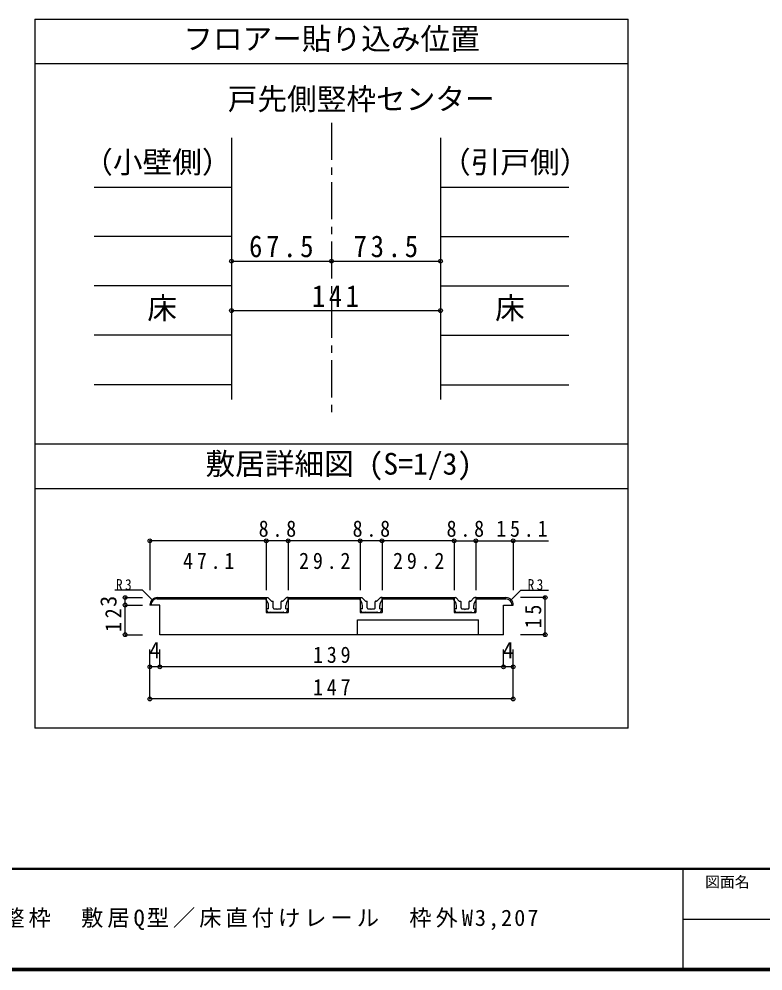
# Model space of a CAD drawing. Units: millimetres at full size, sheet at 1:5, with parts at other scales. Extents: x -973 to 977, y -718 to 696.
# Drawn here: x -446 to 56, y -701 to -59 of the extents above; entities that cross this region are included whole.
import ezdxf
from ezdxf.enums import TextEntityAlignment as Align

# ---------------------------------------------------------------- set-up
doc = ezdxf.new("R2010")
doc.units = ezdxf.units.MM
doc.header["$LTSCALE"] = 5
doc.header["$PDMODE"] = 32
doc.header["$PDSIZE"] = 2.5
doc.linetypes.add('CHAIN1', pattern=[8, 5, -1, 1, -1])
for name, color, linetype in [('0-1_通り芯', 4, 'CHAIN1'), ('0-3_仕上げ', 2, 'Continuous'), ('0-4_枠', 3, 'Continuous'), ('0-A_文字', 7, 'Continuous'), ('0-B_寸法', 7, 'Continuous'), ('2-4_枠', 3, 'Continuous'), ('2-7_金物', 7, 'Continuous'), ('2-B_寸法', 4, 'Continuous'), ('F-1_枠', 6, 'Continuous'), ('F-A_文字', 7, 'Continuous')]:
    doc.layers.add(name, color=color, linetype=linetype)
doc.styles.add('ＭＳ ゴシック', font='')
doc.styles.get('ＭＳ ゴシック').set_extended_font_data('MS Gothic')

msp = doc.modelspace()

# ---------------------------------------------------------------- linework, layer by layer
at = {"layer": '0-1_通り芯'}
msp.add_line((-235.18, -129.167), (-235.18, -325.674), dxfattribs=at)
at = {"layer": '0-3_仕上げ', "color": 4}
for p, q in [((-395.18, -172.468), (-302.68, -172.468)), ((-161.68, -172.468), (-75.18, -172.468)), ((-302.68, -205.769), (-395.18, -205.769)), ((-161.68, -205.769), (-75.18, -205.769)), ((-302.68, -239.071), (-395.18, -239.071)), ((-161.68, -239.071), (-75.18, -239.071)), ((-302.68, -272.372), (-395.18, -272.372)), ((-161.68, -272.372), (-75.18, -272.372)), ((-302.68, -305.674), (-395.18, -305.674)), ((-161.68, -305.674), (-75.18, -305.674))]:
    msp.add_line(p, q, dxfattribs=at)
at = {"layer": '0-4_枠'}
for p, q in [((-302.68, -139.167), (-302.68, -315.674)), ((-161.68, -139.167), (-161.68, -315.674))]:
    msp.add_line(p, q, dxfattribs=at)
at = {"layer": '0-A_文字', "color": 3}
for p, q in [((-435.18, -59.167), (-435.18, -537.167)), ((-435.18, -59.167), (-35.18, -59.167)), ((-35.18, -537.167), (-35.18, -59.167)), ((-435.18, -89.167), (-35.18, -89.167)), ((-35.18, -345.692), (-435.18, -345.692)), ((-435.18, -375.692), (-35.18, -375.692)), ((-35.18, -537.167), (-435.18, -537.167))]:
    msp.add_line(p, q, dxfattribs=at)
at = {"layer": '0-B_寸法', "color": 4}
for p, q in [((-302.68, -222.42), (-235.18, -222.42)), ((-235.18, -222.42), (-161.68, -222.42)), ((-302.68, -255.722), (-161.68, -255.722))]:
    msp.add_line(p, q, dxfattribs=at)
at = {"layer": '0-B_寸法'}
for p in [(-302.68, -222.42), (-235.18, -222.42), (-161.68, -222.42), (-302.68, -255.722), (-161.68, -255.722)]:
    msp.add_point(p, dxfattribs=at)
at = {"layer": '2-4_枠'}
for p, q in [((-351.014, -454.168), (-357.68, -454.168)), ((-351.014, -454.168), (-357.68, -454.168)), ((-352.68, -449.168), (-279.18, -449.168)), ((-352.68, -450.002), (-279.18, -450.002)), ((-352.68, -450.002), (-279.18, -450.002)), ((-351.014, -474.168), (-351.014, -454.168)), ((-264.514, -449.168), (-215.847, -449.168)), ((-264.514, -449.168), (-264.514, -459.168)), ((-264.514, -449.168), (-215.847, -449.168)), ((-264.514, -450.002), (-215.847, -450.002)), ((-264.514, -450.002), (-215.847, -450.002)), ((-215.847, -449.168), (-215.847, -459.168)), ((-201.18, -449.168), (-201.18, -459.168)), ((-201.18, -449.168), (-152.514, -449.168)), ((-201.18, -449.168), (-152.514, -449.168)), ((-201.18, -450.002), (-152.514, -450.002)), ((-201.18, -450.002), (-152.514, -450.002)), ((-152.514, -449.168), (-152.514, -459.168)), ((-137.847, -449.168), (-137.847, -459.168)), ((-137.847, -449.168), (-117.68, -449.168)), ((-137.847, -449.168), (-117.68, -449.168)), ((-137.847, -450.002), (-117.68, -450.002)), ((-137.847, -450.002), (-117.68, -450.002)), ((-119.347, -454.168), (-112.68, -454.168)), ((-119.347, -474.168), (-119.347, -454.168)), ((-119.347, -454.168), (-112.68, -454.168)), ((-279.18, -459.168), (-264.514, -459.168)), ((-279.18, -459.168), (-264.514, -459.168)), ((-215.847, -459.168), (-201.18, -459.168)), ((-215.847, -459.168), (-201.18, -459.168)), ((-152.514, -459.168), (-137.847, -459.168)), ((-152.514, -459.168), (-137.847, -459.168)), ((-217.68, -464.168), (-136.014, -464.168)), ((-136.014, -474.168), (-136.014, -464.168)), ((-119.347, -474.168), (-351.014, -474.168)), ((-119.347, -474.168), (-351.014, -474.168))]:
    msp.add_line(p, q, dxfattribs=at)
for points in [[(-352.68, -449.168), (-279.18, -449.168), (-279.18, -459.168)], [(-217.68, -474.168), (-217.68, -464.168), (-136.014, -464.168)]]:
    msp.add_lwpolyline(points, dxfattribs=at)
for centre, major_axis, start_param, end_param in [((-352.68, -454.168), (5, 0), 1.5707963, 3.1415927), ((-352.68, -454.168), (5, 0), 1.5707963, 3.1415927), ((-352.68, -454.168), (4.167, 0), 1.5707963, 3.1415927), ((-352.68, -454.168), (4.167, 0), 1.5707963, 3.1415927), ((-117.68, -454.168), (5, 0), 6.2831853, 7.8539816), ((-117.68, -454.168), (5, 0), 6.2831853, 7.8539816), ((-117.68, -454.168), (4.167, 0), 6.2831853, 7.8539816), ((-117.68, -454.168), (4.167, 0), 6.2831853, 7.8539816)]:
    msp.add_ellipse(centre, major_axis=major_axis, ratio=0.999999, start_param=start_param, end_param=end_param, dxfattribs=at)
at = {"layer": '2-7_金物'}
for p, q in [((-279.347, -449.169), (-278.442, -449.169)), ((-279.347, -450.835), (-279.347, -449.169)), ((-279.347, -449.169), (-278.442, -449.169)), ((-275.743, -451.522), (-277.853, -449.413)), ((-275.743, -451.522), (-277.853, -449.413)), ((-277.68, -456.668), (-277.68, -454.562)), ((-275.39, -451.669), (-274.847, -451.669)), ((-275.39, -451.669), (-274.847, -451.669)), ((-274.514, -456.168), (-274.514, -452.002)), ((-269.18, -456.168), (-269.18, -452.002)), ((-268.304, -451.669), (-268.847, -451.669)), ((-268.304, -451.669), (-268.847, -451.669)), ((-267.951, -451.522), (-265.841, -449.413)), ((-267.951, -451.522), (-265.841, -449.413)), ((-266.014, -456.668), (-266.014, -454.562)), ((-264.347, -449.169), (-265.252, -449.169)), ((-216.014, -449.169), (-215.109, -449.169)), ((-216.014, -450.835), (-216.014, -449.169)), ((-216.014, -449.169), (-215.109, -449.169)), ((-212.41, -451.522), (-214.519, -449.413)), ((-212.41, -451.522), (-214.519, -449.413)), ((-214.347, -456.668), (-214.347, -454.562)), ((-212.056, -451.669), (-211.514, -451.669)), ((-212.056, -451.669), (-211.514, -451.669)), ((-211.18, -456.168), (-211.18, -452.002)), ((-205.847, -456.168), (-205.847, -452.002)), ((-204.971, -451.669), (-205.514, -451.669)), ((-204.971, -451.669), (-205.514, -451.669)), ((-204.617, -451.522), (-202.508, -449.413)), ((-204.617, -451.522), (-202.508, -449.413)), ((-202.68, -456.668), (-202.68, -454.562)), ((-201.014, -449.169), (-201.918, -449.169)), ((-152.68, -449.169), (-151.775, -449.169)), ((-152.68, -450.835), (-152.68, -449.169)), ((-152.68, -449.169), (-151.775, -449.169)), ((-149.077, -451.522), (-151.186, -449.413)), ((-149.077, -451.522), (-151.186, -449.413)), ((-151.014, -456.668), (-151.014, -454.562)), ((-148.723, -451.669), (-148.18, -451.669)), ((-148.723, -451.669), (-148.18, -451.669)), ((-147.847, -456.168), (-147.847, -452.002)), ((-142.514, -456.168), (-142.514, -452.002)), ((-141.637, -451.669), (-142.18, -451.669)), ((-141.637, -451.669), (-142.18, -451.669)), ((-141.284, -451.522), (-139.174, -449.413)), ((-141.284, -451.522), (-139.174, -449.413)), ((-139.347, -456.668), (-139.347, -454.562)), ((-137.68, -449.169), (-138.585, -449.169)), ((-278.18, -459.168), (-278.99, -457.125)), ((-278.18, -459.168), (-278.99, -457.125)), ((-277.68, -456.668), (-278.68, -456.668)), ((-277.68, -456.668), (-278.68, -456.668)), ((-276.347, -459.168), (-278.18, -459.168)), ((-276.347, -459.168), (-278.18, -459.168)), ((-276.347, -459.168), (-276.014, -458.835)), ((-276.347, -459.168), (-276.014, -458.835)), ((-276.014, -458.835), (-275.68, -459.168)), ((-276.014, -458.835), (-275.68, -459.168)), ((-268.014, -459.168), (-275.68, -459.168)), ((-268.014, -459.168), (-275.68, -459.168)), ((-271.847, -457.168), (-271.347, -456.668)), ((-271.847, -457.168), (-271.347, -456.668)), ((-271.347, -456.668), (-269.68, -456.668)), ((-271.347, -456.668), (-269.68, -456.668)), ((-267.68, -458.835), (-268.014, -459.168)), ((-267.68, -458.835), (-268.014, -459.168)), ((-267.347, -459.168), (-267.68, -458.835)), ((-267.347, -459.168), (-267.68, -458.835)), ((-267.347, -459.168), (-265.514, -459.168)), ((-267.347, -459.168), (-265.514, -459.168)), ((-266.014, -456.668), (-265.014, -456.668)), ((-266.014, -456.668), (-265.014, -456.668)), ((-265.514, -459.168), (-264.704, -457.125)), ((-265.514, -459.168), (-264.704, -457.125)), ((-214.847, -459.168), (-215.657, -457.125)), ((-214.847, -459.168), (-215.657, -457.125)), ((-214.347, -456.668), (-215.347, -456.668)), ((-214.347, -456.668), (-215.347, -456.668)), ((-213.014, -459.168), (-214.847, -459.168)), ((-213.014, -459.168), (-214.847, -459.168)), ((-213.014, -459.168), (-212.68, -458.835)), ((-213.014, -459.168), (-212.68, -458.835)), ((-212.68, -458.835), (-212.347, -459.168)), ((-212.68, -458.835), (-212.347, -459.168)), ((-204.68, -459.168), (-212.347, -459.168)), ((-204.68, -459.168), (-212.347, -459.168)), ((-208.514, -457.168), (-208.014, -456.668)), ((-208.514, -457.168), (-208.014, -456.668)), ((-208.014, -456.668), (-206.347, -456.668)), ((-208.014, -456.668), (-206.347, -456.668)), ((-204.347, -458.835), (-204.68, -459.168)), ((-204.347, -458.835), (-204.68, -459.168)), ((-204.014, -459.168), (-204.347, -458.835)), ((-204.014, -459.168), (-204.347, -458.835)), ((-204.014, -459.168), (-202.18, -459.168)), ((-204.014, -459.168), (-202.18, -459.168)), ((-202.68, -456.668), (-201.68, -456.668)), ((-202.68, -456.668), (-201.68, -456.668)), ((-202.18, -459.168), (-201.37, -457.125)), ((-202.18, -459.168), (-201.37, -457.125)), ((-151.514, -459.168), (-152.323, -457.125)), ((-151.514, -459.168), (-152.323, -457.125)), ((-151.014, -456.668), (-152.014, -456.668)), ((-151.014, -456.668), (-152.014, -456.668)), ((-149.68, -459.168), (-151.514, -459.168)), ((-149.68, -459.168), (-151.514, -459.168)), ((-149.68, -459.168), (-149.347, -458.835)), ((-149.68, -459.168), (-149.347, -458.835)), ((-149.347, -458.835), (-149.014, -459.168)), ((-149.347, -458.835), (-149.014, -459.168)), ((-141.347, -459.168), (-149.014, -459.168)), ((-141.347, -459.168), (-149.014, -459.168)), ((-145.18, -457.168), (-144.68, -456.668)), ((-145.18, -457.168), (-144.68, -456.668)), ((-144.68, -456.668), (-143.014, -456.668)), ((-144.68, -456.668), (-143.014, -456.668)), ((-141.014, -458.835), (-141.347, -459.168)), ((-141.014, -458.835), (-141.347, -459.168)), ((-140.68, -459.168), (-141.014, -458.835)), ((-140.68, -459.168), (-141.014, -458.835)), ((-140.68, -459.168), (-138.847, -459.168)), ((-140.68, -459.168), (-138.847, -459.168)), ((-139.347, -456.668), (-138.347, -456.668)), ((-139.347, -456.668), (-138.347, -456.668)), ((-138.847, -459.168), (-138.037, -457.125)), ((-138.847, -459.168), (-138.037, -457.125))]:
    msp.add_line(p, q, dxfattribs=at)
for points in [[(-264.347, -450.835), (-264.347, -449.169), (-265.252, -449.169)], [(-201.014, -450.835), (-201.014, -449.169), (-201.918, -449.169)], [(-137.68, -450.835), (-137.68, -449.169), (-138.585, -449.169)], [(-274.014, -456.668), (-272.347, -456.668), (-271.847, -457.168)], [(-274.014, -456.668), (-272.347, -456.668), (-271.847, -457.168)], [(-210.68, -456.668), (-209.014, -456.668), (-208.514, -457.168)], [(-210.68, -456.668), (-209.014, -456.668), (-208.514, -457.168)], [(-147.347, -456.668), (-145.68, -456.668), (-145.18, -457.168)], [(-147.347, -456.668), (-145.68, -456.668), (-145.18, -457.168)]]:
    msp.add_lwpolyline(points, dxfattribs=at)
for centre, major_axis, start_param, end_param in [((-282.68, -454.562), (-5, 0), 3.1415927, 3.9826668), ((-282.68, -454.562), (-5, 0), 3.1415927, 3.9826668), ((-278.442, -450.002), (-0.833, 0), 3.9269908, 4.712389), ((-278.442, -450.002), (-0.833, 0), 3.9269908, 4.712389), ((-275.39, -451.169), (-0.5, 0), 0.7853982, 1.5707963), ((-275.39, -451.169), (-0.5, 0), 0.7853982, 1.5707963), ((-274.847, -452.002), (-0.333, 0), 3.1415927, 4.712389), ((-274.847, -452.002), (-0.333, 0), 3.1415927, 4.712389), ((-268.847, -452.002), (-0.333, 0), 4.712389, 6.2831853), ((-268.847, -452.002), (-0.333, 0), 4.712389, 6.2831853), ((-268.304, -451.169), (-0.5, 0), 1.5707963, 2.3561945), ((-268.304, -451.169), (-0.5, 0), 1.5707963, 2.3561945), ((-261.014, -454.562), (-5, 0), 5.4421111, 6.2831853), ((-261.014, -454.562), (-5, 0), 5.4421111, 6.2831853), ((-265.252, -450.002), (-0.833, 0), 4.712389, 5.4977871), ((-265.252, -450.002), (-0.833, 0), 4.712389, 5.4977871), ((-219.347, -454.562), (-5, 0), 3.1415927, 3.9826668), ((-219.347, -454.562), (-5, 0), 3.1415927, 3.9826668), ((-215.109, -450.002), (-0.833, 0), 3.9269908, 4.712389), ((-215.109, -450.002), (-0.833, 0), 3.9269908, 4.712389), ((-212.056, -451.169), (-0.5, 0), 0.7853982, 1.5707963), ((-212.056, -451.169), (-0.5, 0), 0.7853982, 1.5707963), ((-211.514, -452.002), (-0.333, 0), 3.1415927, 4.712389), ((-211.514, -452.002), (-0.333, 0), 3.1415927, 4.712389), ((-205.514, -452.002), (-0.333, 0), 4.712389, 6.2831853), ((-205.514, -452.002), (-0.333, 0), 4.712389, 6.2831853), ((-204.971, -451.169), (-0.5, 0), 1.5707963, 2.3561945), ((-204.971, -451.169), (-0.5, 0), 1.5707963, 2.3561945), ((-197.68, -454.562), (-5, 0), 5.4421111, 6.2831853), ((-197.68, -454.562), (-5, 0), 5.4421111, 6.2831853), ((-201.918, -450.002), (-0.833, 0), 4.712389, 5.4977871), ((-201.918, -450.002), (-0.833, 0), 4.712389, 5.4977871), ((-156.014, -454.562), (-5, 0), 3.1415927, 3.9826668), ((-156.014, -454.562), (-5, 0), 3.1415927, 3.9826668), ((-151.775, -450.002), (-0.833, 0), 3.9269908, 4.712389), ((-151.775, -450.002), (-0.833, 0), 3.9269908, 4.712389), ((-148.723, -451.169), (-0.5, 0), 0.7853982, 1.5707963), ((-148.723, -451.169), (-0.5, 0), 0.7853982, 1.5707963), ((-148.18, -452.002), (-0.333, 0), 3.1415927, 4.712389), ((-148.18, -452.002), (-0.333, 0), 3.1415927, 4.712389), ((-142.18, -452.002), (-0.333, 0), 4.712389, 6.2831853), ((-142.18, -452.002), (-0.333, 0), 4.712389, 6.2831853), ((-141.637, -451.169), (-0.5, 0), 1.5707963, 2.3561945), ((-141.637, -451.169), (-0.5, 0), 1.5707963, 2.3561945), ((-134.347, -454.562), (-5, 0), 5.4421111, 6.2831853), ((-134.347, -454.562), (-5, 0), 5.4421111, 6.2831853), ((-138.585, -450.002), (-0.833, 0), 4.712389, 5.4977871), ((-138.585, -450.002), (-0.833, 0), 4.712389, 5.4977871), ((-278.68, -457.002), (-0.333, 0), 4.712389, 6.6604557), ((-278.68, -457.002), (-0.333, 0), 4.712389, 6.6604557), ((-274.014, -456.168), (-0.5, 0), 6.2831853, 7.8539816), ((-274.014, -456.168), (-0.5, 0), 6.2831853, 7.8539816), ((-269.68, -456.168), (-0.5, 0), 1.5707963, 3.1415927), ((-269.68, -456.168), (-0.5, 0), 1.5707963, 3.1415927), ((-265.014, -457.002), (-0.333, 0), 2.7643223, 4.712389), ((-265.014, -457.002), (-0.333, 0), 2.7643223, 4.712389), ((-215.347, -457.002), (-0.333, 0), 4.712389, 6.6604557), ((-215.347, -457.002), (-0.333, 0), 4.712389, 6.6604557), ((-210.68, -456.168), (-0.5, 0), 6.2831853, 7.8539816), ((-210.68, -456.168), (-0.5, 0), 6.2831853, 7.8539816), ((-206.347, -456.168), (-0.5, 0), 1.5707963, 3.1415927), ((-206.347, -456.168), (-0.5, 0), 1.5707963, 3.1415927), ((-201.68, -457.002), (-0.333, 0), 2.7643223, 4.712389), ((-201.68, -457.002), (-0.333, 0), 2.7643223, 4.712389), ((-152.014, -457.002), (-0.333, 0), 4.712389, 6.6604557), ((-152.014, -457.002), (-0.333, 0), 4.712389, 6.6604557), ((-147.347, -456.168), (-0.5, 0), 6.2831853, 7.8539816), ((-147.347, -456.168), (-0.5, 0), 6.2831853, 7.8539816), ((-143.014, -456.168), (-0.5, 0), 1.5707963, 3.1415927), ((-143.014, -456.168), (-0.5, 0), 1.5707963, 3.1415927), ((-138.347, -457.002), (-0.333, 0), 2.7643223, 4.712389), ((-138.347, -457.002), (-0.333, 0), 2.7643223, 4.712389)]:
    msp.add_ellipse(centre, major_axis=major_axis, ratio=0.999999, start_param=start_param, end_param=end_param, dxfattribs=at)
at = {"layer": '2-B_寸法'}
for p, q in [((-279.18, -410.835), (-357.68, -410.835)), ((-357.68, -410.835), (-357.68, -444.168)), ((-264.514, -410.835), (-279.18, -410.835)), ((-279.18, -410.835), (-279.18, -444.168)), ((-215.847, -410.835), (-264.514, -410.835)), ((-264.514, -410.835), (-264.514, -444.168)), ((-201.18, -410.835), (-215.847, -410.835)), ((-215.847, -410.835), (-215.847, -444.168)), ((-152.514, -410.835), (-201.18, -410.835)), ((-201.18, -410.835), (-201.18, -444.168)), ((-152.514, -410.835), (-137.847, -410.835)), ((-152.514, -410.835), (-152.514, -444.168)), ((-137.847, -410.835), (-137.847, -444.168)), ((-137.847, -410.835), (-88.853, -410.835)), ((-112.68, -410.835), (-112.68, -444.168)), ((-362.68, -444.168), (-381.372, -444.168)), ((-362.68, -444.168), (-381.372, -444.168)), ((-356.216, -450.633), (-362.68, -444.168)), ((-356.216, -450.633), (-362.68, -444.168)), ((-114.145, -450.633), (-107.68, -444.168)), ((-114.145, -450.633), (-107.68, -444.168)), ((-107.68, -444.168), (-88.853, -444.168)), ((-107.68, -444.168), (-88.853, -444.168)), ((-374.347, -454.168), (-374.347, -449.168)), ((-374.347, -449.168), (-362.68, -449.168)), ((-374.347, -474.168), (-374.347, -454.168)), ((-374.347, -454.168), (-362.68, -454.168)), ((-91.156, -449.168), (-107.822, -449.168)), ((-91.156, -474.168), (-91.156, -449.168)), ((-374.347, -474.168), (-362.68, -474.168)), ((-91.156, -474.168), (-107.822, -474.168)), ((-357.68, -495.835), (-357.68, -484.168)), ((-351.014, -495.835), (-351.014, -484.168)), ((-119.347, -495.835), (-119.347, -484.168)), ((-112.68, -495.835), (-112.68, -484.168)), ((-351.014, -495.835), (-357.68, -495.835)), ((-357.68, -517.502), (-357.68, -495.835)), ((-119.347, -495.835), (-351.014, -495.835)), ((-112.68, -495.835), (-119.347, -495.835)), ((-112.68, -517.502), (-112.68, -495.835)), ((-112.68, -517.502), (-357.68, -517.502))]:
    msp.add_line(p, q, dxfattribs=at)
at = {"layer": '2-B_寸法', "color": 7}
for p in [(-357.68, -410.835), (-279.18, -410.835), (-264.514, -410.835), (-215.847, -410.835), (-201.18, -410.835), (-152.514, -410.835), (-137.847, -410.835), (-112.68, -410.835), (-374.347, -449.168), (-91.156, -449.168), (-374.347, -454.168), (-374.347, -474.168), (-91.156, -474.168), (-357.68, -495.835), (-351.014, -495.835), (-119.347, -495.835), (-112.68, -495.835), (-357.68, -517.502), (-112.68, -517.502)]:
    msp.add_point(p, dxfattribs=at)
at = {"layer": 'F-1_枠'}
for p, q in [((976.653, -631.667), (-973.347, -631.667)), ((976.653, -632.5), (-973.347, -632.5)), ((1.653, -632.5), (1.653, -699.167)), ((1.653, -665.833), (974.986, -665.834)), ((976.653, -699.167), (-973.347, -699.167)), ((976.653, -700), (-973.347, -700)), ((976.653, -700.833), (-973.347, -700.833))]:
    msp.add_line(p, q, dxfattribs=at)

# ---------------------------------------------------------------- texts
at = {"layer": '0-A_文字', "style": 'ＭＳ ゴシック'}
for s, p in [('フロアー貼り込み位置', (-335.18, -84.167)), ('戸先側竪枠センター', (-305.18, -124.758)), ('（小壁側）', (-402.592, -167.364)), ('（引戸側）', (-161.395, -167.364)), ('床', (-359.43, -265.722)), ('床', (-124.93, -265.722)), ('敷居詳細図 (S=1/3)', (-320.18, -370.683))]:
    msp.add_text(s, height=14.66, dxfattribs=at).set_placement(p, align=Align.BOTTOM_LEFT)
at = {"layer": '0-B_寸法', "char_height": 14.66, "attachment_point": 7, "style": 'ＭＳ ゴシック'}
for s, insert in [('\\T1.28;\\W0.9;67.5', (-290.805, -219.92)), ('\\T1.28;\\W0.9;73.5', (-220.305, -219.92)), ('\\T1.27;\\W0.9;141', (-248.43, -253.222))]:
    msp.add_mtext(s, dxfattribs=dict(at, insert=insert))
at = {"layer": '2-B_寸法', "color": 7, "style": 'ＭＳ ゴシック'}
msp.add_text('3', height=11, rotation=90, dxfattribs=at).set_placement((-376.847, -455.418), align=Align.BOTTOM_LEFT)
for p in [(-358.097, -493.335), (-119.764, -493.335)]:
    msp.add_text('4', height=11, dxfattribs=at).set_placement(p, align=Align.BOTTOM_LEFT)
at = {"layer": '2-B_寸法', "color": 7, "attachment_point": 7, "style": 'ＭＳ ゴシック'}
for s, insert, char_height in [('\\T1.38;\\W0.9;8.8', (-284.347, -408.335), 11), ('\\T1.38;\\W0.9;8.8', (-221.014, -408.335), 11), ('\\T1.38;\\W0.9;8.8', (-157.68, -408.335), 11), ('\\T1.38;\\W0.9;15.1', (-124.169, -408.335), 11), ('\\T1.38;\\W0.9;47.1', (-335.305, -430.002), 11), ('\\T1.38;\\W0.9;29.2', (-257.055, -430.002), 11), ('\\T1.38;\\W0.9;29.2', (-193.722, -430.002), 11), ('\\T1.36;\\W0.9;R3', (-380.538, -444.168), 7.331), ('\\T1.36;\\W0.9;R3', (-380.538, -444.168), 7.331), ('\\T1.36;\\W0.9;R3', (-103.02, -444.168), 7.331), ('\\T1.36;\\W0.9;R3', (-103.02, -444.168), 7.331), ('\\T1.38;\\W0.9;139', (-247.68, -493.335), 11), ('\\T1.38;\\W0.9;147', (-247.68, -515.002), 11)]:
    msp.add_mtext(s, dxfattribs=dict(at, insert=insert, char_height=char_height))
at = {"layer": '2-B_寸法', "color": 7, "char_height": 11, "attachment_point": 7, "rotation": 90, "style": 'ＭＳ ゴシック'}
for s, insert in [('\\T1.36;\\W0.9;15', (-93.656, -469.793)), ('\\T1.36;\\W0.9;12', (-376.847, -472.293))]:
    msp.add_mtext(s, dxfattribs=dict(at, insert=insert))
at = {"layer": 'F-A_文字', "style": 'ＭＳ ゴシック'}
msp.add_text('図面名', height=7.331, dxfattribs=at).set_placement((16.653, -646.667), align=Align.BOTTOM_LEFT)
at = {"layer": 'F-A_文字', "insert": (-846.68, -673.333), "char_height": 11, "attachment_point": 7, "style": 'ＭＳ ゴシック'}
msp.add_mtext('\\T1.18;ピノアース\u3000３枚引き込み戸\u3000レールタイプ\u3000調整枠\u3000敷居Q型／床直付けレール\u3000枠外W3,207', dxfattribs=at)

doc.saveas('drawing.dxf')
